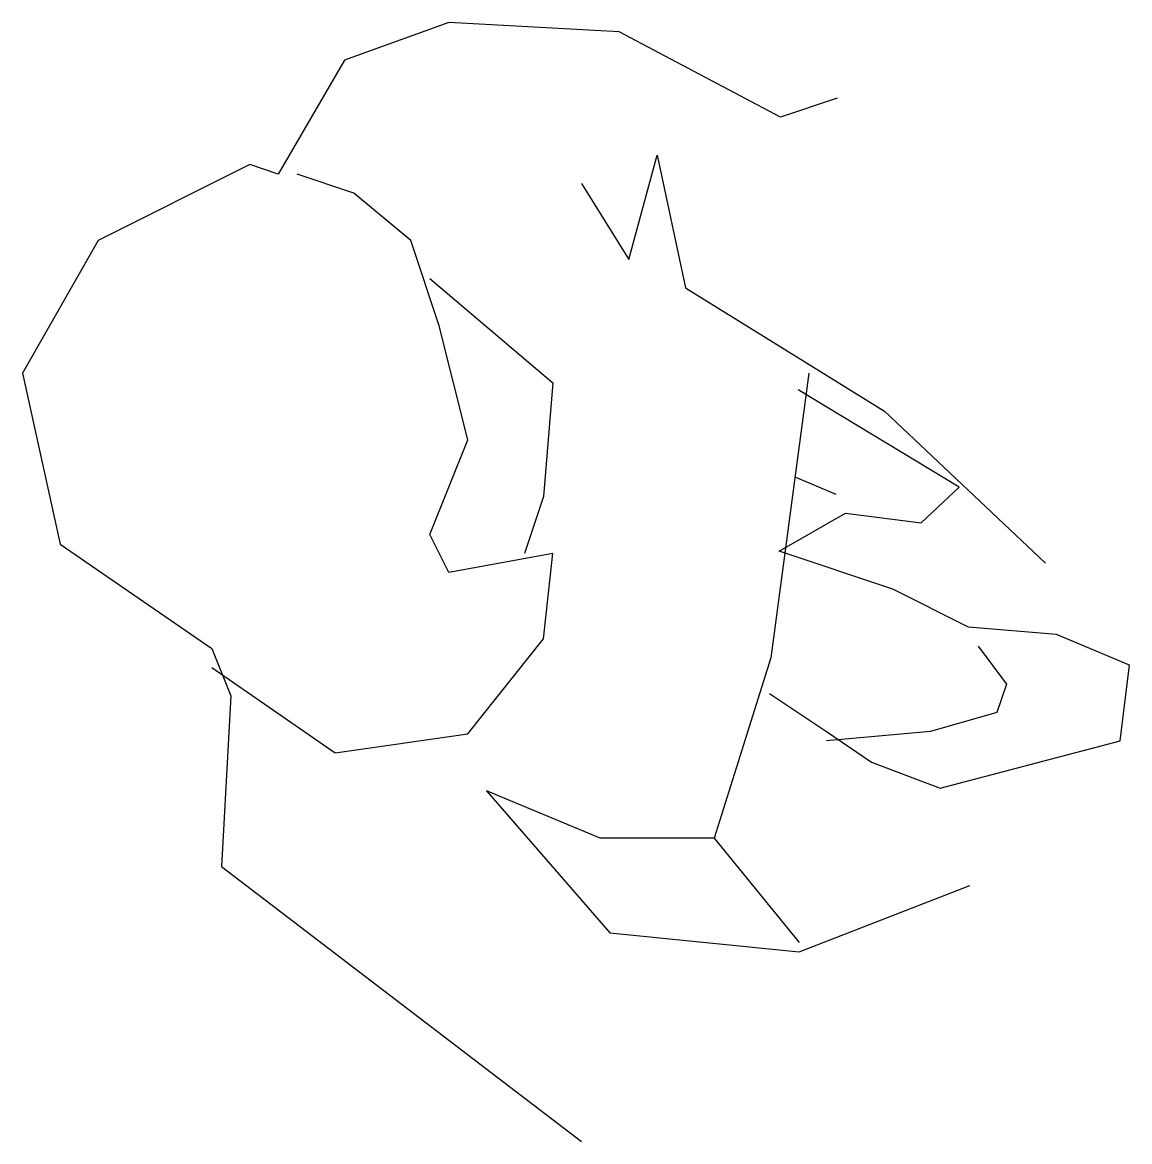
# Model space of a CAD drawing. Extents: x -38096 to -37279, y -47997 to -47172.
import ezdxf

# ---------------------------------------------------------------- set-up
doc = ezdxf.new("R2010")
doc.units = 0
doc.header["$LTSCALE"] = 20
doc.header["$MEASUREMENT"] = 0
doc.layers.add('2D', color=7, linetype='CONTINUOUS')
doc.layers.add('摆设线', color=4, linetype='CONTINUOUS')

# ---------------------------------------------------------------- blocks, each defined once
blk = doc.blocks.new('A$C38902B1F')
at = {"layer": '2D', "color": 2, "linetype": 'BYBLOCK'}
for p, q in [((314.65, 825.66), (237.73, 797.67)), ((440.51, 818.66), (314.65, 825.66)), ((559.38, 755.69), (440.51, 818.66)), ((237.73, 797.67), (188.79, 713.71)), ((601.33, 769.68), (559.38, 755.69)), ((447.5, 650.73), (468.48, 727.7)), ((468.48, 727.7), (489.45, 629.74)), ((167.81, 720.7), (55.94, 664.73)), ((188.79, 713.71), (167.81, 720.7)), ((244.73, 699.71), (202.77, 713.71)), ((412.54, 706.71), (447.5, 650.73)), ((286.68, 664.73), (244.73, 699.71)), ((55.94, 664.73), (0, 566.77)), ((307.66, 601.75), (286.68, 664.73)), ((300.66, 636.74), (391.56, 559.77)), ((489.45, 629.74), (636.29, 538.78)), ((328.63, 517.79), (307.66, 601.75)), ((0, 566.77), (27.97, 440.82)), ((580.35, 566.77), (552.38, 356.85)), ((391.56, 559.77), (384.57, 475.8)), ((691.35, 482.87), (572.43, 554.49)), ((636.29, 538.78), (755.16, 426.82)), ((300.66, 447.82), (328.63, 517.79)), ((570.19, 490.48), (600.4, 477.53)), ((663.33, 456.53), (691.35, 482.87)), ((384.57, 475.8), (370.59, 433.82)), ((558.45, 435.54), (607.39, 463.53)), ((607.39, 463.53), (663.33, 456.53)), ((314.65, 419.83), (300.66, 447.82)), ((27.97, 440.82), (139.84, 363.85)), ((391.56, 433.82), (314.65, 419.83)), ((384.57, 370.85), (391.56, 433.82)), ((642.35, 407.56), (558.45, 435.54)), ((698.29, 379.57), (642.35, 407.56)), ((763.1, 374.22), (698.29, 379.57)), ((817.16, 351.58), (763.1, 374.22)), ((139.84, 363.85), (153.83, 328.86)), ((328.63, 300.88), (384.57, 370.85)), ((705.28, 365.57), (726.26, 337.58)), ((552.38, 356.85), (510.43, 223.91)), ((139.84, 349.86), (230.74, 286.88)), ((810.16, 295.6), (817.16, 351.58)), ((551.45, 330.59), (593.41, 302.6)), ((726.26, 337.58), (719.27, 316.59)), ((153.83, 328.86), (146.84, 202.92)), ((719.27, 316.59), (670.32, 302.6)), ((230.74, 286.88), (328.63, 300.88)), ((670.32, 302.6), (593.41, 295.6)), ((593.41, 302.6), (626.72, 279.96)), ((677.31, 260.62), (810.16, 295.6)), ((626.72, 279.96), (677.31, 260.62)), ((426.52, 223.91), (342.62, 258.89)), ((342.62, 258.89), (433.52, 153.94)), ((510.43, 223.91), (426.52, 223.91)), ((510.43, 223.91), (573.36, 146.94)), ((146.84, 202.92), (412.54, 0)), ((573.36, 139.94), (699.22, 188.92)), ((433.52, 153.94), (573.36, 139.94))]:
    blk.add_line(p, q, dxfattribs=at)

msp = doc.modelspace()

# ---------------------------------------------------------------- block references
at = {"layer": '摆设线', "linetype": 'BYBLOCK', "ltscale": 2}
msp.add_blockref('A$C38902B1F', (-38095.66, -47997.41), dxfattribs=at)

doc.saveas('drawing.dxf')
